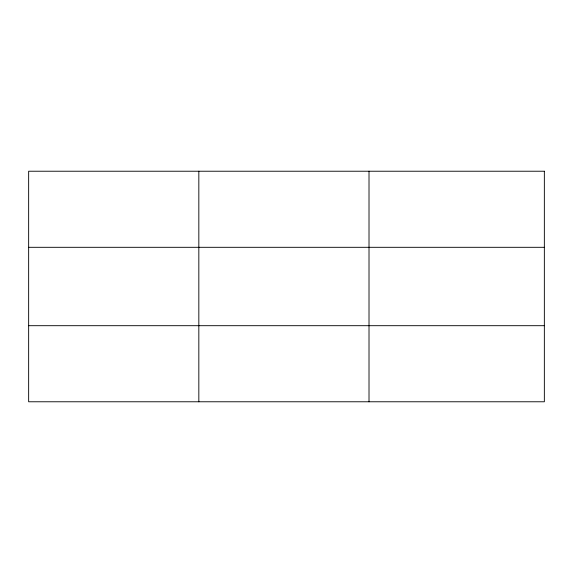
<?xml version="1.0" encoding="UTF-8"?>
<svg xmlns="http://www.w3.org/2000/svg" width="573" height="573" viewBox="0 0 573 573"><rect width="100%" height="100%" fill="white"/><g stroke="black" fill="none" stroke-linecap="round" stroke-linejoin="round"><path stroke-width="0.86" d="M198.831 171.227L198.831 401.773M369.012 171.227L369.012 401.773M28.65 247.307L544.35 247.307M28.65 325.693L544.35 325.693M544.35 171.227L544.35 401.773L28.65 401.773L28.65 171.227L544.35 171.227"/></g></svg>
